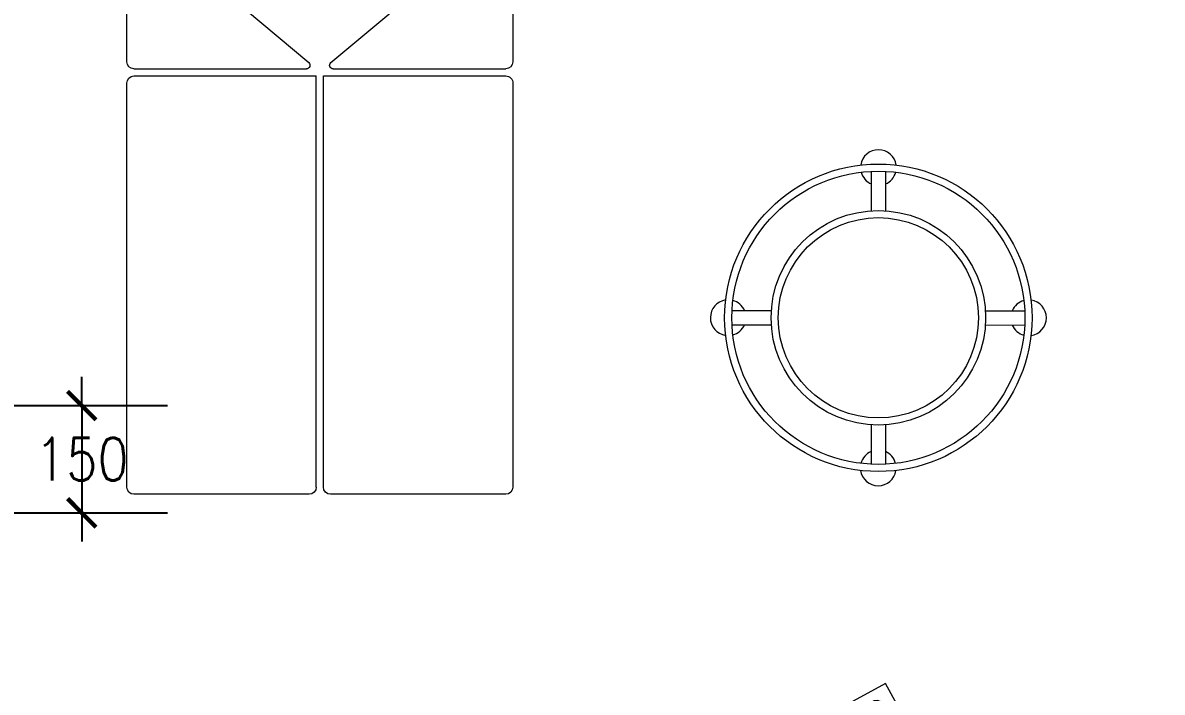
# Model space of a CAD drawing. Header units: metres. Extents: x 75097 to 220695, y -1557923 to -1361206.
# Drawn here: x 132958 to 134552, y -1402151 to -1401215 of the extents above; entities that cross this region are included whole.
import ezdxf

# ---------------------------------------------------------------- set-up
doc = ezdxf.new("R2010")
doc.units = ezdxf.units.M
doc.layers.get('0').update_dxf_attribs({"lineweight": 0})
doc.layers.add('A-100 - Copy$0$Medical Equipment and Furniture', color=8, linetype='Continuous', lineweight=0)
doc.layers.add('E-POWR', color=7, linetype='Continuous', lineweight=9, true_color=0x4e7e3e)
doc.styles.add('ROMANS', font='romans.shx', dxfattribs={"width": 0.85})
doc.dimstyles.new('100', dxfattribs={"dimscale": 0.8, "dimtxt": 180, "dimasz": 100, "dimexe": 150, "dimexo": 0, "dimgap": 100, "dimtad": 1, "dimtih": 1, "dimtoh": 1, "dimdec": 0, "dimzin": 0, "dimdsep": 46, "dimtxsty": 'ROMANS', "dimblk": 'DOT', "dimcen": 0, "dimclrd": 180, "dimclre": 180, "dimclrt": 180, "dimazin": 0, "dimtfac": 1, "dimtdec": 0, "dimtix": 1, "dimtmove": 2, "dimatfit": 3, "dimldrblk": 'DOT', "dimfxl": 1, "dimtolj": 1, "dimtzin": 0, "dimarcsym": 0})

# ---------------------------------------------------------------- blocks, each defined once
blk = doc.blocks.new('_ArchTick')
at = {"color": 0, "linetype": 'ByBlock', "const_width": 0.15}
blk.add_lwpolyline([(-0.5, -0.5), (0.5, 0.5)], dxfattribs=at)
blk = doc.blocks.new('*D25')
at = {"layer": 'E-POWR', "color": 180, "lineweight": -2, "transparency": 16777216}
for p, q in [((133040.3, -1401750.2), (133040.3, -1401710.2)), ((132856.8, -1401750.2), (133160.3, -1401750.2)), ((133040.3, -1401750.2), (133040.3, -1401900.2)), ((132856.8, -1401900.2), (133160.3, -1401900.2)), ((133040.3, -1401900.2), (133040.3, -1401940.2))]:
    blk.add_line(p, q, dxfattribs=at)
at = {"layer": 'E-POWR', "color": 180, "lineweight": -2, "transparency": 16777216, "xscale": 40, "yscale": 40, "zscale": 40}
for p, rotation in [((133040.3, -1401750.2), 270), ((133040.3, -1401900.2), 90)]:
    blk.add_blockref('_ArchTick', p, dxfattribs=dict(at, rotation=rotation))
at = {"layer": 'E-POWR', "color": 180, "transparency": 16777216, "insert": (133040.3, -1401825.2), "char_height": 60, "attachment_point": 5, "style": 'ROMANS'}
blk.add_mtext('\\A1;150', dxfattribs=at)
blk = doc.blocks.new('_DOT')
at = {"color": 0, "linetype": 'ByBlock'}
blk.add_line((-0.5, 0), (-1, 0), dxfattribs=at)
at = {"color": 0, "linetype": 'ByBlock', "const_width": 0.5}
blk.add_lwpolyline([(-0.25, 0, 1), (0.25, 0, 1)], format="xyb", close=True, dxfattribs=at)
blk = doc.blocks.new('A-100 - Copy$0$OR Table')
at = {"layer": 'A-100 - Copy$0$Medical Equipment and Furniture'}
for p, q in [((-782398.7, -309932.5), (-782398.7, -310497.5)), ((-782143.7, -309922.5), (-782388.7, -309922.5)), ((-782133.7, -309932.5), (-782133.7, -310507.5)), ((-782123.7, -309932.5), (-782123.7, -310507.5)), ((-781868.7, -309922.5), (-782113.7, -309922.5)), ((-781858.7, -310497.5), (-781858.7, -309932.5)), ((-782388.7, -310507.5), (-782133.7, -310507.5)), ((-782123.7, -310507.5), (-781868.7, -310507.5)), ((-782398.7, -310527.5), (-782398.7, -310637.5)), ((-782388.7, -310517.5), (-782147.5, -310517.5)), ((-782286.2, -310645.4), (-782144.2, -310526.3)), ((-782113.2, -310526.3), (-781971.2, -310645.4)), ((-782110, -310517.5), (-781868.7, -310517.5)), ((-781858.7, -310637.5), (-781858.7, -310527.5)), ((-782388.7, -310647.5), (-782292, -310647.5)), ((-781965.4, -310647.5), (-781868.7, -310647.5)), ((-782398.7, -310667.5), (-782398.7, -310987.5)), ((-782388.7, -310657.5), (-782297.1, -310657.5)), ((-781960.3, -310657.5), (-781868.7, -310657.5)), ((-781858.7, -310987.5), (-781858.7, -310667.5)), ((-782388.7, -310997.5), (-781868.7, -310997.5)), ((-782398.7, -311017.5), (-782398.7, -311247.5)), ((-782388.7, -311007.5), (-781868.7, -311007.5)), ((-781858.7, -311247.5), (-781858.7, -311017.5)), ((-782388.7, -311257.5), (-781868.7, -311257.5)), ((-782388.7, -311267.5), (-781868.7, -311267.5)), ((-782398.7, -311277.5), (-782398.7, -311647.5)), ((-781858.7, -311647.5), (-781858.7, -311277.5)), ((-782388.7, -311657.5), (-781868.7, -311657.5)), ((-782388.7, -311667.5), (-781868.7, -311667.5)), ((-782398.7, -311677.5), (-782398.7, -311912.5)), ((-781858.7, -311912.5), (-781858.7, -311677.5)), ((-782388.7, -311922.5), (-781868.7, -311922.5))]:
    blk.add_line(p, q, dxfattribs=at)
for centre, radius, start, end in [((-782388.7, -309932.5), 10, 90.001, 180.001), ((-782143.7, -309932.5), 10, 0.001, 90.001), ((-782113.7, -309932.5), 10, 90.001, 180.001), ((-781868.7, -309932.5), 10, 0.001, 90.001), ((-782388.7, -310497.5), 10, 180.001, 270.001), ((-781868.7, -310497.5), 10, 270.001, 0.001), ((-782388.7, -310527.5), 10, 90.001, 180.001), ((-782147.5, -310522.5), 5, 309.9879, 90.001), ((-782110, -310522.5), 5, 90.001, 230.0141), ((-781868.7, -310527.5), 10, 0.001, 90.001), ((-782388.7, -310637.5), 10, 180.001, 270.001), ((-781868.7, -310637.5), 10, 270.001, 0.001), ((-782292, -310638.5), 9, 270.001, 309.9879), ((-781965.4, -310638.5), 9, 230.0141, 270.001), ((-782388.7, -310667.5), 10, 90.001, 180.001), ((-782297.1, -310666.5), 9, 4.7528, 90.001), ((-782128.7, -310652.5), 160, 184.7528, 355.2492), ((-781960.3, -310666.5), 9, 90.001, 175.2492), ((-781868.7, -310667.5), 10, 0.001, 90.001), ((-782388.7, -310987.5), 10, 180.001, 270.001), ((-781868.7, -310987.5), 10, 270.001, 0.001), ((-782388.7, -311017.5), 10, 90.001, 180.001), ((-781868.7, -311017.5), 10, 0.001, 90.001), ((-782388.7, -311247.5), 10, 180.001, 270.001), ((-781868.7, -311247.5), 10, 270.001, 0.001), ((-782388.7, -311277.5), 10, 90.001, 180.001), ((-781868.7, -311277.5), 10, 0.001, 90.001), ((-782388.7, -311647.5), 10, 180.001, 270.001), ((-781868.7, -311647.5), 10, 270.001, 0.001), ((-782388.7, -311677.5), 10, 90.001, 180.001), ((-781868.7, -311677.5), 10, 0.001, 90.001), ((-782388.7, -311912.5), 10, 180.001, 270.001), ((-781868.7, -311912.5), 10, 270.001, 0.001)]:
    blk.add_arc(centre, radius, start, end, dxfattribs=at)
blk = doc.blocks.new('A-100 - Copy$0$HF14427-P')
for p, q in [((-0.01, 0.4148), (-0.01, 0.3597)), ((0.01, 0.4148), (0.01, 0.3597)), ((-0.2048, 0.22), (-0.1497, 0.22)), ((0.1497, 0.22), (0.2048, 0.22)), ((-0.2048, 0.2), (-0.1497, 0.2)), ((0.1497, 0.2), (0.2048, 0.2)), ((-0.01, 0.0603), (-0.01, 0.0052)), ((0.01, 0.0603), (0.01, 0.0052))]:
    blk.add_line(p, q)
for points in [[(-0.1497, 0.2), (-0.1497, 0.2), (-0.1497, 0.2), (-0.1497, 0.2), (-0.1497, 0.2), (-0.1497, 0.2), (-0.1497, 0.2), (-0.1497, 0.2), (-0.1497, 0.2), (-0.1497, 0.2), (-0.1497, 0.2), (-0.1497, 0.2), (-0.1497, 0.2), (-0.1497, 0.2), (-0.1497, 0.2), (-0.1497, 0.2), (-0.1497, 0.2), (-0.1497, 0.2), (-0.1497, 0.2), (-0.1497, 0.2), (-0.1497, 0.2), (-0.1497, 0.2), (-0.1497, 0.2), (-0.1497, 0.2), (-0.1497, 0.2), (-0.1497, 0.2), (-0.1497, 0.2), (-0.1497, 0.2), (-0.1497, 0.2), (-0.1497, 0.2), (-0.1497, 0.2), (-0.1497, 0.2), (-0.1497, 0.2), (-0.1497, 0.2), (-0.1497, 0.2), (-0.1497, 0.2), (-0.1497, 0.2), (-0.1497, 0.2), (-0.1497, 0.2), (-0.1497, 0.2), (-0.1497, 0.2), (-0.1497, 0.2), (-0.1497, 0.2), (-0.1497, 0.2), (-0.1497, 0.2), (-0.1497, 0.2), (-0.1497, 0.2), (-0.1497, 0.2), (-0.1497, 0.2), (-0.1497, 0.2), (-0.1497, 0.2), (-0.1497, 0.2), (-0.1497, 0.2), (-0.1497, 0.2), (-0.1497, 0.2), (-0.1497, 0.2), (-0.1497, 0.2), (-0.1497, 0.2), (-0.1497, 0.2), (-0.1497, 0.2), (-0.1497, 0.2), (-0.1497, 0.2), (-0.1497, 0.2), (-0.1497, 0.2), (-0.1497, 0.2), (-0.1497, 0.2), (-0.1497, 0.2), (-0.1497, 0.2), (-0.1497, 0.2), (-0.1497, 0.2), (-0.1497, 0.2), (-0.1497, 0.2), (-0.1497, 0.2), (-0.1497, 0.2), (-0.1497, 0.2), (-0.1497, 0.2), (-0.1497, 0.2), (-0.1497, 0.2), (-0.1497, 0.2), (-0.1497, 0.2), (-0.1497, 0.2), (-0.1497, 0.2), (-0.1497, 0.2), (-0.1497, 0.2), (-0.1497, 0.2), (-0.1497, 0.2), (-0.1497, 0.2), (-0.1497, 0.2), (-0.1497, 0.2), (-0.1497, 0.2), (-0.1497, 0.2), (-0.1497, 0.2), (-0.1497, 0.2), (-0.1497, 0.2), (-0.1497, 0.2), (-0.1497, 0.2), (-0.1497, 0.2), (-0.1497, 0.2), (-0.1497, 0.2), (-0.1497, 0.2), (-0.1497, 0.2), (-0.1497, 0.2), (-0.1497, 0.2), (-0.1497, 0.2), (-0.1497, 0.2), (-0.1497, 0.2), (-0.1497, 0.2), (-0.1497, 0.2), (-0.1497, 0.2), (-0.1497, 0.2), (-0.1497, 0.2), (-0.1497, 0.2), (-0.1497, 0.2), (-0.1497, 0.2), (-0.1497, 0.2), (-0.1497, 0.2), (-0.1497, 0.2), (-0.1497, 0.2), (-0.1497, 0.2), (-0.1497, 0.2), (-0.1497, 0.2), (-0.1497, 0.2), (-0.1497, 0.2), (-0.1497, 0.2), (-0.1497, 0.2), (-0.1497, 0.2), (-0.1497, 0.2), (-0.1497, 0.2), (-0.1497, 0.2), (-0.1497, 0.2), (-0.1497, 0.2), (-0.1497, 0.2), (-0.1497, 0.2), (-0.1497, 0.2), (-0.1497, 0.2), (-0.1497, 0.2), (-0.1497, 0.2), (-0.1497, 0.2), (-0.1497, 0.2), (-0.1497, 0.2), (-0.1497, 0.2), (-0.1497, 0.2), (-0.1497, 0.2), (-0.1497, 0.2), (-0.1497, 0.2), (-0.1497, 0.2), (-0.1497, 0.2), (-0.1497, 0.2), (-0.1497, 0.2), (-0.1497, 0.2), (-0.1497, 0.2), (-0.1497, 0.2), (-0.1497, 0.2), (-0.1497, 0.2), (-0.1497, 0.2), (-0.1497, 0.2), (-0.1497, 0.2), (-0.1497, 0.2), (-0.1497, 0.2), (-0.1497, 0.2), (-0.1497, 0.2), (-0.1497, 0.2), (-0.1497, 0.2), (-0.1497, 0.2), (-0.1497, 0.2), (-0.1497, 0.2), (-0.1497, 0.2), (-0.1497, 0.2), (-0.1497, 0.2), (-0.1497, 0.2), (-0.1497, 0.2), (-0.1497, 0.2), (-0.1497, 0.2), (-0.1497, 0.2), (-0.1497, 0.2), (-0.1497, 0.2), (-0.1497, 0.2), (-0.1497, 0.2), (-0.1497, 0.2), (-0.1497, 0.2), (-0.1497, 0.2), (-0.1497, 0.2), (-0.1497, 0.2), (-0.1497, 0.2), (-0.1497, 0.2), (-0.1497, 0.2), (-0.1497, 0.2), (-0.1497, 0.2), (-0.1497, 0.2), (-0.1497, 0.2), (-0.1497, 0.2), (-0.1497, 0.2), (-0.1497, 0.2), (-0.1497, 0.2), (-0.1497, 0.2), (-0.1497, 0.2), (-0.1497, 0.2), (-0.1497, 0.2), (-0.1497, 0.2), (-0.1497, 0.2), (-0.1497, 0.2), (-0.1497, 0.2), (-0.1497, 0.2), (-0.1497, 0.2), (-0.1497, 0.2), (-0.1497, 0.2), (-0.1497, 0.2), (-0.1497, 0.2), (-0.1497, 0.2), (-0.1497, 0.2), (-0.1497, 0.2), (-0.1497, 0.2), (-0.1497, 0.2), (-0.1497, 0.2), (-0.1497, 0.2), (-0.1497, 0.2), (-0.1497, 0.2), (-0.1497, 0.2), (-0.1497, 0.2)], [(-0.1497, 0.2), (-0.1497, 0.2), (-0.1497, 0.2), (-0.1497, 0.2), (-0.1497, 0.2), (-0.1497, 0.2), (-0.1497, 0.2), (-0.1497, 0.2), (-0.1497, 0.2), (-0.1497, 0.2), (-0.1497, 0.2), (-0.1497, 0.2), (-0.1497, 0.2), (-0.1497, 0.2), (-0.1497, 0.2), (-0.1497, 0.2), (-0.1497, 0.2), (-0.1497, 0.2), (-0.1497, 0.2), (-0.1497, 0.2), (-0.1497, 0.2), (-0.1497, 0.2), (-0.1497, 0.2), (-0.1497, 0.2), (-0.1497, 0.2), (-0.1497, 0.2), (-0.1497, 0.2), (-0.1497, 0.2), (-0.1497, 0.2), (-0.1497, 0.2), (-0.1497, 0.2), (-0.1497, 0.2), (-0.1497, 0.2), (-0.1497, 0.2), (-0.1497, 0.2), (-0.1497, 0.2), (-0.1497, 0.2), (-0.1497, 0.2), (-0.1497, 0.2), (-0.1497, 0.2), (-0.1497, 0.2), (-0.1497, 0.2), (-0.1497, 0.2), (-0.1497, 0.2), (-0.1497, 0.2), (-0.1497, 0.2), (-0.1497, 0.2), (-0.1497, 0.2), (-0.1497, 0.2), (-0.1497, 0.2), (-0.1497, 0.2), (-0.1497, 0.2), (-0.1497, 0.2), (-0.1497, 0.2), (-0.1497, 0.2), (-0.1497, 0.2), (-0.1497, 0.2), (-0.1497, 0.2), (-0.1497, 0.2), (-0.1497, 0.2), (-0.1497, 0.2), (-0.1497, 0.2), (-0.1497, 0.2), (-0.1497, 0.2), (-0.1497, 0.2), (-0.1497, 0.2), (-0.1497, 0.2), (-0.1497, 0.2), (-0.1497, 0.2), (-0.1497, 0.2), (-0.1497, 0.2), (-0.1497, 0.2), (-0.1497, 0.2), (-0.1497, 0.2), (-0.1497, 0.2), (-0.1497, 0.2), (-0.1497, 0.2), (-0.1497, 0.2), (-0.1497, 0.2), (-0.1497, 0.2), (-0.1497, 0.2), (-0.1497, 0.2), (-0.1497, 0.2), (-0.1497, 0.2), (-0.1497, 0.2), (-0.1497, 0.2), (-0.1497, 0.2), (-0.1497, 0.2), (-0.1497, 0.2), (-0.1497, 0.2), (-0.1497, 0.2), (-0.1497, 0.2), (-0.1497, 0.2), (-0.1497, 0.2), (-0.1497, 0.2), (-0.1497, 0.2), (-0.1497, 0.2), (-0.1497, 0.2), (-0.1497, 0.2), (-0.1497, 0.2), (-0.1497, 0.2), (-0.1497, 0.2), (-0.1497, 0.2), (-0.1497, 0.2), (-0.1497, 0.2), (-0.1497, 0.2), (-0.1497, 0.2), (-0.1497, 0.2), (-0.1497, 0.2), (-0.1497, 0.2), (-0.1497, 0.2), (-0.1497, 0.2), (-0.1497, 0.2), (-0.1497, 0.2), (-0.1497, 0.2), (-0.1497, 0.2), (-0.1497, 0.2), (-0.1497, 0.2), (-0.1497, 0.2), (-0.1497, 0.2), (-0.1497, 0.2), (-0.1497, 0.2), (-0.1497, 0.2), (-0.1497, 0.2), (-0.1497, 0.2), (-0.1497, 0.2), (-0.1497, 0.2), (-0.1497, 0.2), (-0.1497, 0.2), (-0.1497, 0.2), (-0.1497, 0.2), (-0.1497, 0.2), (-0.1497, 0.2), (-0.1497, 0.2), (-0.1497, 0.2), (-0.1497, 0.2), (-0.1497, 0.2), (-0.1497, 0.2), (-0.1497, 0.2), (-0.1497, 0.2), (-0.1497, 0.2), (-0.1497, 0.2), (-0.1497, 0.2), (-0.1497, 0.2), (-0.1497, 0.2), (-0.1497, 0.2), (-0.1497, 0.2), (-0.1497, 0.2), (-0.1497, 0.2), (-0.1497, 0.2), (-0.1497, 0.2), (-0.1497, 0.2), (-0.1497, 0.2), (-0.1497, 0.2), (-0.1497, 0.2), (-0.1497, 0.2), (-0.1497, 0.2), (-0.1497, 0.2), (-0.1497, 0.2), (-0.1497, 0.2), (-0.1497, 0.2), (-0.1497, 0.2), (-0.1497, 0.2), (-0.1497, 0.2), (-0.1497, 0.2), (-0.1497, 0.2), (-0.1497, 0.2), (-0.1497, 0.2), (-0.1497, 0.2), (-0.1497, 0.2), (-0.1497, 0.2), (-0.1497, 0.2), (-0.1497, 0.2), (-0.1497, 0.2), (-0.1497, 0.2), (-0.1497, 0.2), (-0.1497, 0.2), (-0.1497, 0.2), (-0.1497, 0.2), (-0.1497, 0.2), (-0.1497, 0.2), (-0.1497, 0.2), (-0.1497, 0.2), (-0.1497, 0.2), (-0.1497, 0.2), (-0.1497, 0.2), (-0.1497, 0.2), (-0.1497, 0.2), (-0.1497, 0.2), (-0.1497, 0.2), (-0.1497, 0.2), (-0.1497, 0.2), (-0.1497, 0.2), (-0.1497, 0.2), (-0.1497, 0.2), (-0.1497, 0.2), (-0.1497, 0.2), (-0.1497, 0.2), (-0.1497, 0.2), (-0.1497, 0.2), (-0.1497, 0.2), (-0.1497, 0.2), (-0.1497, 0.2), (-0.1497, 0.2), (-0.1497, 0.2), (-0.1497, 0.2), (-0.1497, 0.2), (-0.1497, 0.2), (-0.1497, 0.2), (-0.1497, 0.2), (-0.1497, 0.2), (-0.1497, 0.2), (-0.1497, 0.2), (-0.1497, 0.2)], [(-0.1497, 0.2), (-0.1497, 0.2), (-0.1497, 0.2), (-0.1497, 0.2), (-0.1497, 0.2), (-0.1497, 0.2), (-0.1497, 0.2), (-0.1497, 0.2), (-0.1497, 0.2), (-0.1497, 0.2), (-0.1497, 0.2), (-0.1497, 0.2), (-0.1497, 0.2), (-0.1497, 0.2), (-0.1497, 0.2), (-0.1497, 0.2), (-0.1497, 0.2), (-0.1497, 0.2), (-0.1497, 0.2), (-0.1497, 0.2), (-0.1497, 0.2), (-0.1497, 0.2), (-0.1497, 0.2), (-0.1497, 0.2), (-0.1497, 0.2), (-0.1497, 0.2), (-0.1497, 0.2), (-0.1497, 0.2), (-0.1497, 0.2), (-0.1497, 0.2), (-0.1497, 0.2), (-0.1497, 0.2), (-0.1497, 0.2), (-0.1497, 0.2), (-0.1497, 0.2), (-0.1497, 0.2), (-0.1497, 0.2), (-0.1497, 0.2), (-0.1497, 0.2), (-0.1497, 0.2), (-0.1497, 0.2), (-0.1497, 0.2), (-0.1497, 0.2), (-0.1497, 0.2), (-0.1497, 0.2), (-0.1497, 0.2), (-0.1497, 0.2), (-0.1497, 0.2), (-0.1497, 0.2), (-0.1497, 0.2), (-0.1497, 0.2), (-0.1497, 0.2), (-0.1497, 0.2), (-0.1497, 0.2), (-0.1497, 0.2), (-0.1497, 0.2), (-0.1497, 0.2), (-0.1497, 0.2), (-0.1497, 0.2), (-0.1497, 0.2), (-0.1497, 0.2), (-0.1497, 0.2), (-0.1497, 0.2), (-0.1497, 0.2), (-0.1497, 0.2), (-0.1497, 0.2), (-0.1497, 0.2), (-0.1497, 0.2), (-0.1497, 0.2), (-0.1497, 0.2), (-0.1497, 0.2), (-0.1497, 0.2), (-0.1497, 0.2), (-0.1497, 0.2), (-0.1497, 0.2), (-0.1497, 0.2), (-0.1497, 0.2), (-0.1497, 0.2), (-0.1497, 0.2), (-0.1497, 0.2), (-0.1497, 0.2), (-0.1497, 0.2), (-0.1497, 0.2), (-0.1497, 0.2), (-0.1497, 0.2), (-0.1497, 0.2), (-0.1497, 0.2), (-0.1497, 0.2), (-0.1497, 0.2), (-0.1497, 0.2), (-0.1497, 0.2), (-0.1497, 0.2), (-0.1497, 0.2), (-0.1497, 0.2), (-0.1497, 0.2), (-0.1497, 0.2), (-0.1497, 0.2), (-0.1497, 0.2), (-0.1497, 0.2), (-0.1497, 0.2), (-0.1497, 0.2), (-0.1497, 0.2), (-0.1497, 0.2), (-0.1497, 0.2), (-0.1497, 0.2), (-0.1497, 0.2), (-0.1497, 0.2), (-0.1497, 0.2), (-0.1497, 0.2), (-0.1497, 0.2), (-0.1497, 0.2), (-0.1497, 0.2), (-0.1497, 0.2), (-0.1497, 0.2), (-0.1497, 0.2), (-0.1497, 0.2), (-0.1497, 0.2), (-0.1497, 0.2), (-0.1497, 0.2), (-0.1497, 0.2), (-0.1497, 0.2), (-0.1497, 0.2), (-0.1497, 0.2), (-0.1497, 0.2), (-0.1497, 0.2), (-0.1497, 0.2), (-0.1497, 0.2), (-0.1497, 0.2), (-0.1497, 0.2), (-0.1497, 0.2), (-0.1497, 0.2), (-0.1497, 0.2), (-0.1497, 0.2), (-0.1497, 0.2), (-0.1497, 0.2), (-0.1497, 0.2), (-0.1497, 0.2), (-0.1497, 0.2), (-0.1497, 0.2), (-0.1497, 0.2), (-0.1497, 0.2), (-0.1497, 0.2), (-0.1497, 0.2), (-0.1497, 0.2), (-0.1497, 0.2), (-0.1497, 0.2), (-0.1497, 0.2), (-0.1497, 0.2), (-0.1497, 0.2), (-0.1497, 0.2), (-0.1497, 0.2), (-0.1497, 0.2), (-0.1497, 0.2), (-0.1497, 0.2), (-0.1497, 0.2), (-0.1497, 0.2), (-0.1497, 0.2), (-0.1497, 0.2), (-0.1497, 0.2), (-0.1497, 0.2), (-0.1497, 0.2), (-0.1497, 0.2), (-0.1497, 0.2), (-0.1497, 0.2), (-0.1497, 0.2), (-0.1497, 0.2), (-0.1497, 0.2), (-0.1497, 0.2), (-0.1497, 0.2), (-0.1497, 0.2), (-0.1497, 0.2), (-0.1497, 0.2), (-0.1497, 0.2), (-0.1497, 0.2), (-0.1497, 0.2), (-0.1497, 0.2), (-0.1497, 0.2), (-0.1497, 0.2), (-0.1497, 0.2), (-0.1497, 0.2), (-0.1497, 0.2), (-0.1497, 0.2), (-0.1497, 0.2), (-0.1497, 0.2), (-0.1497, 0.2), (-0.1497, 0.2), (-0.1497, 0.2), (-0.1497, 0.2), (-0.1497, 0.2), (-0.1497, 0.2), (-0.1497, 0.2), (-0.1497, 0.2), (-0.1497, 0.2), (-0.1497, 0.2), (-0.1497, 0.2), (-0.1497, 0.2), (-0.1497, 0.2), (-0.1497, 0.2), (-0.1497, 0.2), (-0.1497, 0.2), (-0.1497, 0.2), (-0.1497, 0.2), (-0.1497, 0.2), (-0.1497, 0.2), (-0.1497, 0.2), (-0.1497, 0.2), (-0.1497, 0.2), (-0.1497, 0.2), (-0.1497, 0.2), (-0.1497, 0.2), (-0.1497, 0.2), (-0.1497, 0.2), (-0.1497, 0.2), (-0.1497, 0.2), (-0.1497, 0.2), (-0.1497, 0.2), (-0.1497, 0.2), (-0.1497, 0.2), (-0.1497, 0.2), (-0.1497, 0.2), (-0.1497, 0.2), (-0.1497, 0.2), (-0.1497, 0.2), (-0.1497, 0.2), (-0.1497, 0.2), (-0.1497, 0.2), (-0.1497, 0.2), (-0.1497, 0.2), (-0.1497, 0.2), (-0.1497, 0.2), (-0.1497, 0.2), (-0.1497, 0.2), (-0.1497, 0.2), (-0.1497, 0.2), (-0.1497, 0.2), (-0.1497, 0.2), (-0.1497, 0.2), (-0.1497, 0.2), (-0.1497, 0.2), (-0.1497, 0.2), (-0.1497, 0.2), (-0.1497, 0.2), (-0.1497, 0.2), (-0.1497, 0.2), (-0.1497, 0.2), (-0.1497, 0.2), (-0.1497, 0.2), (-0.1497, 0.2), (-0.1497, 0.2), (-0.1497, 0.2), (-0.1497, 0.2), (-0.1497, 0.2), (-0.1497, 0.2), (-0.1497, 0.2), (-0.1497, 0.2), (-0.1497, 0.2), (-0.1497, 0.2), (-0.1497, 0.2), (-0.1497, 0.2), (-0.1497, 0.2), (-0.1497, 0.2), (-0.1497, 0.2), (-0.1497, 0.2), (-0.1497, 0.2), (-0.1497, 0.2), (-0.1497, 0.2), (-0.1497, 0.2), (-0.1497, 0.2), (-0.1497, 0.2), (-0.1497, 0.2), (-0.1497, 0.2), (-0.1497, 0.2), (-0.1497, 0.2), (-0.1497, 0.2), (-0.1497, 0.2), (-0.1497, 0.2), (-0.1497, 0.2)]]:
    blk.add_lwpolyline(points, close=True)
for points in [[(-0.1497, 0.2), (-0.1497, 0.2), (-0.1497, 0.2), (-0.1497, 0.2), (-0.1497, 0.2), (-0.1497, 0.2), (-0.1497, 0.2), (-0.1497, 0.2)], [(-0.1497, 0.2), (-0.1497, 0.2), (-0.1497, 0.2), (-0.1497, 0.2), (-0.1497, 0.2), (-0.1497, 0.2), (-0.1497, 0.2), (-0.1497, 0.2), (-0.1497, 0.2), (-0.1497, 0.2), (-0.1497, 0.2), (-0.1497, 0.2), (-0.1497, 0.2), (-0.1497, 0.2), (-0.1497, 0.2), (-0.1497, 0.2), (-0.1497, 0.2), (-0.1497, 0.2), (-0.1497, 0.2), (-0.1497, 0.2), (-0.1497, 0.2), (-0.1497, 0.2), (-0.1497, 0.2), (-0.1497, 0.2), (-0.1497, 0.2), (-0.1497, 0.2), (-0.1497, 0.2), (-0.1497, 0.2), (-0.1497, 0.2), (-0.1497, 0.2), (-0.1497, 0.2), (-0.1497, 0.2), (-0.1497, 0.2), (-0.1497, 0.2), (-0.1497, 0.2), (-0.1497, 0.2), (-0.1497, 0.2), (-0.1497, 0.2), (-0.1497, 0.2), (-0.1497, 0.2), (-0.1497, 0.2), (-0.1497, 0.2), (-0.1497, 0.2), (-0.1497, 0.2), (-0.1497, 0.2), (-0.1497, 0.2), (-0.1497, 0.2), (-0.1497, 0.2), (-0.1497, 0.2), (-0.1497, 0.2), (-0.1497, 0.2), (-0.1497, 0.2), (-0.1497, 0.2), (-0.1497, 0.2), (-0.1497, 0.2), (-0.1497, 0.2), (-0.1497, 0.2), (-0.1497, 0.2), (-0.1497, 0.2), (-0.1497, 0.2), (-0.1497, 0.2), (-0.1497, 0.2), (-0.1497, 0.2), (-0.1497, 0.2), (-0.1497, 0.2), (-0.1497, 0.2), (-0.1497, 0.2), (-0.1497, 0.2), (-0.1497, 0.2), (-0.1497, 0.2), (-0.1497, 0.2), (-0.1497, 0.2), (-0.1497, 0.2), (-0.1497, 0.2), (-0.1497, 0.2), (-0.1497, 0.2), (-0.1497, 0.2), (-0.1497, 0.2), (-0.1497, 0.2), (-0.1497, 0.2), (-0.1497, 0.2), (-0.1497, 0.2), (-0.1497, 0.2), (-0.1497, 0.2), (-0.1497, 0.2), (-0.1497, 0.2), (-0.1497, 0.2), (-0.1497, 0.2), (-0.1497, 0.2), (-0.1497, 0.2), (-0.1497, 0.2), (-0.1497, 0.2), (-0.1497, 0.2), (-0.1497, 0.2), (-0.1497, 0.2), (-0.1497, 0.2), (-0.1497, 0.2), (-0.1497, 0.2), (-0.1497, 0.2), (-0.1497, 0.2), (-0.1497, 0.2), (-0.1497, 0.2), (-0.1497, 0.2), (-0.1497, 0.2), (-0.1497, 0.2), (-0.1497, 0.2), (-0.1497, 0.2), (-0.1497, 0.2), (-0.1497, 0.2), (-0.1497, 0.2), (-0.1497, 0.2)], [(-0.1497, 0.2), (-0.1497, 0.2), (-0.1497, 0.2), (-0.1497, 0.2), (-0.1497, 0.2), (-0.1497, 0.2), (-0.1497, 0.2), (-0.1497, 0.2), (-0.1497, 0.2), (-0.1497, 0.2), (-0.1497, 0.2), (-0.1497, 0.2), (-0.1497, 0.2), (-0.1497, 0.2), (-0.1497, 0.2), (-0.1497, 0.2), (-0.1497, 0.2)], [(-0.1497, 0.2), (-0.1497, 0.2), (-0.1497, 0.2), (-0.1497, 0.2), (-0.1497, 0.2), (-0.1497, 0.2), (-0.1497, 0.2)], [(-0.1497, 0.2), (-0.1497, 0.2), (-0.1497, 0.2), (-0.1497, 0.2), (-0.1497, 0.2), (-0.1497, 0.2), (-0.1497, 0.2), (-0.1497, 0.2), (-0.1497, 0.2), (-0.1497, 0.2), (-0.1497, 0.2), (-0.1497, 0.2)], [(-0.1497, 0.2), (-0.1497, 0.2), (-0.1497, 0.2), (-0.1497, 0.2), (-0.1497, 0.2), (-0.1497, 0.2), (-0.1497, 0.2), (-0.1497, 0.2), (-0.1497, 0.2), (-0.1497, 0.2), (-0.1497, 0.2), (-0.1497, 0.2), (-0.1497, 0.2), (-0.1497, 0.2), (-0.1497, 0.2), (-0.1497, 0.2), (-0.1497, 0.2), (-0.1497, 0.2), (-0.1497, 0.2), (-0.1497, 0.2), (-0.1497, 0.2), (-0.1497, 0.2), (-0.1497, 0.2), (-0.1497, 0.2), (-0.1497, 0.2), (-0.1497, 0.2), (-0.1497, 0.2), (-0.1497, 0.2), (-0.1497, 0.2), (-0.1497, 0.2), (-0.1497, 0.2), (-0.1497, 0.2), (-0.1497, 0.2), (-0.1497, 0.2), (-0.1497, 0.2), (-0.1497, 0.2), (-0.1497, 0.2), (-0.1497, 0.2), (-0.1497, 0.2), (-0.1497, 0.2), (-0.1497, 0.2), (-0.1497, 0.2), (-0.1497, 0.2), (-0.1497, 0.2), (-0.1497, 0.2), (-0.1497, 0.2), (-0.1497, 0.2), (-0.1497, 0.2), (-0.1497, 0.2), (-0.1497, 0.2), (-0.1497, 0.2), (-0.1497, 0.2), (-0.1497, 0.2), (-0.1497, 0.2), (-0.1497, 0.2), (-0.1497, 0.2), (-0.1497, 0.2), (-0.1497, 0.2), (-0.1497, 0.2), (-0.1497, 0.2), (-0.1497, 0.2), (-0.1497, 0.2), (-0.1497, 0.2), (-0.1497, 0.2), (-0.1497, 0.2), (-0.1497, 0.2), (-0.1497, 0.2), (-0.1497, 0.2), (-0.1497, 0.2), (-0.1497, 0.2), (-0.1497, 0.2), (-0.1497, 0.2), (-0.1497, 0.2), (-0.1497, 0.2), (-0.1497, 0.2), (-0.1497, 0.2), (-0.1497, 0.2), (-0.1497, 0.2), (-0.1497, 0.2), (-0.1497, 0.2), (-0.1497, 0.2), (-0.1497, 0.2), (-0.1497, 0.2), (-0.1497, 0.2), (-0.1497, 0.2), (-0.1497, 0.2), (-0.1497, 0.2), (-0.1497, 0.2), (-0.1497, 0.2)], [(-0.1497, 0.2), (-0.1497, 0.2), (-0.1497, 0.2), (-0.1497, 0.2), (-0.1497, 0.2), (-0.1497, 0.2), (-0.1497, 0.2), (-0.1497, 0.2), (-0.1497, 0.2), (-0.1497, 0.2), (-0.1497, 0.2), (-0.1497, 0.2), (-0.1497, 0.2), (-0.1497, 0.2), (-0.1497, 0.2), (-0.1497, 0.2), (-0.1497, 0.2), (-0.1497, 0.2), (-0.1497, 0.2), (-0.1497, 0.2), (-0.1497, 0.2), (-0.1497, 0.2), (-0.1497, 0.2), (-0.1497, 0.2), (-0.1497, 0.2), (-0.1497, 0.2), (-0.1497, 0.2), (-0.1497, 0.2), (-0.1497, 0.2), (-0.1497, 0.2), (-0.1497, 0.2), (-0.1497, 0.2), (-0.1497, 0.2), (-0.1497, 0.2), (-0.1497, 0.2), (-0.1497, 0.2), (-0.1497, 0.2), (-0.1497, 0.2), (-0.1497, 0.2), (-0.1497, 0.2), (-0.1497, 0.2), (-0.1497, 0.2), (-0.1497, 0.2), (-0.1497, 0.2), (-0.1497, 0.2), (-0.1497, 0.2), (-0.1497, 0.2), (-0.1497, 0.2), (-0.1497, 0.2), (-0.1497, 0.2), (-0.1497, 0.2), (-0.1497, 0.2), (-0.1497, 0.2), (-0.1497, 0.2)], [(-0.1497, 0.2), (-0.1497, 0.2), (-0.1497, 0.2), (-0.1497, 0.2), (-0.1497, 0.2), (-0.1497, 0.2), (-0.1497, 0.2), (-0.1497, 0.2), (-0.1497, 0.2), (-0.1497, 0.2)], [(-0.1497, 0.2), (-0.1497, 0.2), (-0.1497, 0.2), (-0.1497, 0.2), (-0.1497, 0.2), (-0.1497, 0.2), (-0.1497, 0.2), (-0.1497, 0.2), (-0.1497, 0.2), (-0.1497, 0.2)], [(-0.1497, 0.2), (-0.1497, 0.2), (-0.1497, 0.2), (-0.1497, 0.2), (-0.1497, 0.2), (-0.1497, 0.2), (-0.1497, 0.2), (-0.1497, 0.2), (-0.1497, 0.2), (-0.1497, 0.2), (-0.1497, 0.2), (-0.1497, 0.2), (-0.1497, 0.2), (-0.1497, 0.2), (-0.1497, 0.2)], [(-0.1497, 0.2), (-0.1497, 0.2), (-0.1497, 0.2), (-0.1497, 0.2), (-0.1497, 0.2), (-0.1497, 0.2), (-0.1497, 0.2), (-0.1497, 0.2), (-0.1497, 0.2), (-0.1497, 0.2)], [(-0.1497, 0.2), (-0.1497, 0.2), (-0.1497, 0.2), (-0.1497, 0.2), (-0.1497, 0.2), (-0.1497, 0.2), (-0.1497, 0.2)], [(-0.1497, 0.2), (-0.1497, 0.2), (-0.1497, 0.2), (-0.1497, 0.2), (-0.1497, 0.2), (-0.1497, 0.2), (-0.1497, 0.2), (-0.1497, 0.2), (-0.1497, 0.2), (-0.1497, 0.2)], [(-0.1497, 0.2), (-0.1497, 0.2), (-0.1497, 0.2), (-0.1497, 0.2), (-0.1497, 0.2), (-0.1497, 0.2), (-0.1497, 0.2), (-0.1497, 0.2), (-0.1497, 0.2), (-0.1497, 0.2), (-0.1497, 0.2), (-0.1497, 0.2), (-0.1497, 0.2), (-0.1497, 0.2), (-0.1497, 0.2), (-0.1497, 0.2), (-0.1497, 0.2), (-0.1497, 0.2)], [(-0.1497, 0.2), (-0.1497, 0.2), (-0.1497, 0.2), (-0.1497, 0.2), (-0.1497, 0.2), (-0.1497, 0.2), (-0.1497, 0.2), (-0.1497, 0.2), (-0.1497, 0.2)]]:
    blk.add_lwpolyline(points)
for radius in [0.215, 0.205, 0.15, 0.14]:
    blk.add_circle((0, 0.21), radius)
for centre, start, end in [((0, 0.42), 8.2132, 171.7868), ((0, 0.42), 194.9006, 246.4218), ((0, 0.42), 293.5782, 345.0994), ((-0.21, 0.21), 98.2132, 261.7868), ((-0.21, 0.21), 23.5782, 75.0994), ((0.21, 0.21), 104.9006, 156.4218), ((0.21, 0.21), 278.2132, 81.7868), ((-0.21, 0.21), 284.9006, 336.4218), ((0.21, 0.21), 203.5782, 255.0994), ((0, 0), 113.5782, 165.0994), ((0, 0), 14.9006, 66.4218), ((0, 0), 188.2132, 351.7868)]:
    blk.add_arc(centre, 0.025, start, end)
blk = doc.blocks.new('A-100 - Copy$0$Arthroscopy Tower')
at = {"layer": 'A-100 - Copy$0$Medical Equipment and Furniture'}
for p, q in [((-783341.5, -311875), (-783306.8, -311911)), ((-783334, -311937.3), (-783270.8, -311876.3)), ((-782915.7, -312100), (-783110, -311898.4)), ((-782902.7, -312087.5), (-783097, -311885.9)), ((-783084.1, -311899.4), (-783071.1, -311886.9)), ((-783123, -311962.8), (-783058.2, -311900.3)), ((-783110, -311976.2), (-783045.2, -311913.8)), ((-782987.7, -312198.7), (-783249.5, -311927.2)), ((-782941.6, -312125), (-783135.9, -311923.4)), ((-783135.9, -311949.3), (-783110, -311924.3)), ((-782928.6, -312112.5), (-783110, -311924.3)), ((-783097, -311989.7), (-783032.2, -311927.2)), ((-783084.1, -312003.1), (-783032.3, -311953.1)), ((-783071.1, -312016.5), (-783019.3, -311966.6)), ((-783058.2, -312030), (-783006.3, -311980)), ((-783045.2, -312043.4), (-782993.4, -311993.4)), ((-783032.3, -312056.8), (-782980.4, -312006.9)), ((-783078.1, -312263.5), (-783317.5, -312015.1)), ((-783019.3, -312070.3), (-782967.5, -312020.3)), ((-783006.4, -312083.7), (-782954.5, -312033.8)), ((-782993.4, -312097.2), (-782928.6, -312034.7)), ((-782980.5, -312110.6), (-782915.7, -312048.1)), ((-782915.7, -312074.1), (-782902.7, -312061.6)), ((-782967.5, -312124), (-782928.6, -312086.6)), ((-783656.2, -312167.7), (-783653.8, -312131)), ((-783000.9, -312282.9), (-782937.6, -312221.9)), ((-783723, -312242.8), (-783688.3, -312278.8)), ((-783661.1, -312252.5), (-783724.3, -312313.5)), ((-783519.2, -312319.7), (-783495.8, -312255.3)), ((-782938.9, -312292.6), (-782973.6, -312256.6)), ((-783447.5, -312354.4), (-783411.2, -312295.6)), ((-783550.7, -312419.7), (-783510.9, -312309.7)), ((-783447.5, -312354.4), (-783519.2, -312319.7)), ((-783587.5, -312426.7), (-783674.2, -312336.7)), ((-783506.2, -312441.2), (-783444.8, -312341.7)), ((-783589.8, -312405.6), (-783590.5, -312407.2)), ((-783470.5, -312464.2), (-783471.3, -312465.8)), ((-783470.5, -312464.2), (-783471.3, -312465.8)), ((-783621.3, -312474.2), (-783606.1, -312481.7)), ((-783412.5, -312608.2), (-783499.3, -312518.2)), ((-783524.7, -312521.7), (-783505.6, -312531.1)), ((-783328, -312598.1), (-783391.2, -312659.1)), ((-783320.5, -312660.4), (-783355.2, -312624.4))]:
    blk.add_line(p, q, dxfattribs=at)
for points in [[(-782965.4, -312193.1), (-782850.2, -312082.1), (-783127.8, -311794.1), (-783243, -311905.1)], [(-783284, -311845.4), (-783267.4, -311843.2), (-783266, -311853.2), (-783282.7, -311855.4)], [(-783484.2, -312405.6), (-783359.6, -312534.9), (-783049.3, -312235.7), (-783288.7, -311987.4), (-783490.3, -312181.7)], [(-783396.7, -312091.5), (-783471.3, -312014.1), (-783579.3, -312118.2), (-783540.6, -312158.3)], [(-783222.9, -312330.8), (-783225.8, -312304.7), (-783634.1, -312114.8), (-783653.8, -312131), (-783222.9, -312330.8), (-783245.5, -312363.6)], [(-783724.6, -312228.7), (-783714.6, -312215.2), (-783706.5, -312221.2), (-783716.5, -312234.7)], [(-783542.1, -312231.6), (-783599, -312286.5), (-783528.8, -312359.3)], [(-782881.9, -312284.4), (-782865.3, -312287.3), (-782863.6, -312277.3), (-782880.2, -312274.5)], [(-783265.3, -312443.9), (-783190.7, -312521.3), (-783082.7, -312417.2), (-783157.3, -312339.8)], [(-783590.5, -312407.2), (-783554.8, -312424.7), (-783530, -312416.1), (-783522.7, -312419.7)], [(-783589.8, -312405.6), (-783554.7, -312422.8), (-783529.9, -312414.2), (-783521.9, -312418.1)], [(-783621.3, -312474.2), (-783612.5, -312456.3), (-783604.4, -312460.3), (-783587.9, -312426.8), (-783568.1, -312419.5), (-783531.4, -312437.5)], [(-783619.7, -312475), (-783611.7, -312458.7), (-783603.6, -312462.7), (-783586.6, -312428.2), (-783568.2, -312421.4), (-783532.2, -312439.1)], [(-783471.3, -312465.8), (-783507, -312448.2), (-783515.4, -312423.3), (-783522.7, -312419.7)], [(-783471.3, -312465.8), (-783507, -312448.2), (-783515.4, -312423.3), (-783522.7, -312419.7)], [(-783470.5, -312464.2), (-783505.6, -312446.9), (-783513.9, -312422), (-783521.9, -312418.1)], [(-783470.5, -312464.2), (-783505.6, -312446.9), (-783513.9, -312422), (-783521.9, -312418.1)], [(-783523.3, -312520.4), (-783506.4, -312528.7), (-783499.2, -312514), (-783507.3, -312510), (-783490.4, -312475.5), (-783496.3, -312456.8), (-783532.2, -312439.1)], [(-783505.6, -312531.1), (-783496.8, -312513.2), (-783504.9, -312509.2), (-783488.5, -312475.7), (-783494.8, -312455.5), (-783531.4, -312437.5)], [(-783620.5, -312472.6), (-783605.8, -312479.9)], [(-783308.2, -312700.5), (-783293, -312707.5), (-783288.8, -312698.4), (-783304, -312691.3)]]:
    blk.add_lwpolyline(points, dxfattribs=at)
for points in [[(-782977.5, -312180.5), (-782879.3, -312085.8, 0.414214), (-782879.1, -312071.7), (-783118.5, -311823.3, 0.414214), (-783132.6, -311823), (-783230.9, -311917.7)], [(-783522.9, -312522.5), (-783377.4, -312673.5, 0.414214), (-783334.9, -312674.3), (-782924.5, -312278.7, 0.414214), (-782923.8, -312236.3), (-783284.6, -311861.9, 0.414214), (-783327.1, -311861.1), (-783604.5, -312128.6)], [(-783468.4, -312017.1, -0.095441), (-783243.4, -311904.6)], [(-783456.2, -312033, -0.090791), (-783249.5, -311927.2, -0.090791)], [(-783576.4, -312121.2, 0.007185), (-783588.3, -312136.1, 0.007185)], [(-783560.9, -312134, 0.005395), (-783569.7, -312144.8, 0.005395)], [(-783649.3, -312171.7), (-783737.4, -312256.7, 0.414214), (-783738.2, -312299.1), (-783597.1, -312445.5)], [(-783624, -312186.5, 0.064831), (-783697, -312341.9)], [(-783606.6, -312196.4, 0.060602), (-783674.2, -312336.7)], [(-783101, -312401.4, 0.090791), (-782987.7, -312198.7, 0.090791)], [(-783085.6, -312414.2, 0.095441), (-782965, -312193.5)], [(-783205.8, -312502.4, -0.090791), (-783412.5, -312608.2, -0.090791)], [(-783193.6, -312518.3, -0.095441), (-783418.6, -312630.8)]]:
    blk.add_lwpolyline(points, format="xyb", dxfattribs=at)
for points in [[(-783087.5, -311869.8), (-783122.2, -311833.8), (-783134.5, -311845.6), (-783122.7, -311857.9), (-783134.9, -311869.7), (-783123.8, -311881.2), (-783111.6, -311869.4), (-783099.8, -311881.6)], [(-783130.7, -311911.5), (-783165.4, -311875.5), (-783187, -311896.3), (-783152.3, -311932.3)], [(-782889.7, -312075), (-783084.1, -311873.4), (-783148.9, -311935.9), (-782954.5, -312137.5)], [(-783159.5, -311939.2), (-783194.2, -311903.2), (-783208.6, -311917.1), (-783173.9, -311953.1)], [(-783107.5, -311993.2), (-783156.1, -311942.8), (-783170.5, -311956.7), (-783121.9, -312007.1)], [(-783052, -312050.8), (-783100.5, -312000.4), (-783114.9, -312014.3), (-783066.4, -312064.7)], [(-782996.4, -312108.4), (-783045, -312058), (-783059.4, -312071.9), (-783010.8, -312122.3)], [(-782961.7, -312144.4), (-782973.5, -312132.2), (-782987.9, -312146.1), (-782976.1, -312158.3)], [(-783060.1, -312473.5), (-783087.4, -312445.1), (-783144, -312499.7), (-783116.7, -312528)]]:
    blk.add_lwpolyline(points, close=True, dxfattribs=at)
for centre, radius in [((-783557.8, -312486.3), 50.2), ((-783557.8, -312486.3), 48.5), ((-783578.3, -312483.7), 16.2), ((-783116.7, -312471.4), 11.6)]:
    blk.add_circle(centre, radius, dxfattribs=at)
for centre, radius, start, end in [((-783321.2, -311855.5), 38.5, 348.5339, 223.9471), ((-782385, -310031.4), 2485.9, 239.2474, 249.748), ((-783743.3, -312262.3), 38.5, 43.9471, 279.3602), ((-782918.7, -312273.1), 38.5, 223.9471, 99.3602), ((-783477.8, -312325.7), 36.7, 334.2147, 154.2147), ((-783340.8, -312679.9), 38.5, 168.5339, 43.9471)]:
    blk.add_arc(centre, radius, start, end, dxfattribs=at)
blk = doc.blocks.new('A-100 - Copy')
at = {"layer": 'A-100 - Copy$0$Medical Equipment and Furniture', "xscale": -1, "rotation": 180}
blk.add_blockref('A-100 - Copy$0$OR Table', (915502, -1711796.8, 0), dxfattribs=at)
at = {"layer": 'A-100 - Copy$0$Medical Equipment and Furniture', "xscale": 1000, "yscale": 1000, "zscale": 1000, "rotation": 359.9607691998092}
blk.add_blockref('A-100 - Copy$0$HF14427-P', (134154.4, -1401837.4, 0), dxfattribs=at)
at = {"layer": 'A-100 - Copy$0$Medical Equipment and Furniture', "rotation": 74.67983050932807}
blk.add_blockref('A-100 - Copy$0$Arthroscopy Tower', (40011.5, -564651.7, 0), dxfattribs=at)

msp = doc.modelspace()

# ---------------------------------------------------------------- dimensions: what is measured, and where the dimension line sits
at = {"layer": 'E-POWR', "color": 85}
dim = msp.add_aligned_dim(p1=(132856.8, -1401750.2, 0), p2=(132856.8, -1401900.2, 0), distance=183.6, dimstyle='100', override={"dimtxt": 75, "dimasz": 50, "dimjust": 2, "dimblk1": 'ArchTick', "dimblk2": 'ArchTick', "dimsah": 1, "dimfxl": 0.5}, dxfattribs=at)
dim.commit()
dim.dimension.update_dxf_attribs({"geometry": '*D25', "text_midpoint": (133040.3, -1401825.2, 0)})

# ---------------------------------------------------------------- next in the draw order: block references
msp.add_blockref('A-100 - Copy', (0, 0))

doc.saveas('drawing.dxf')
